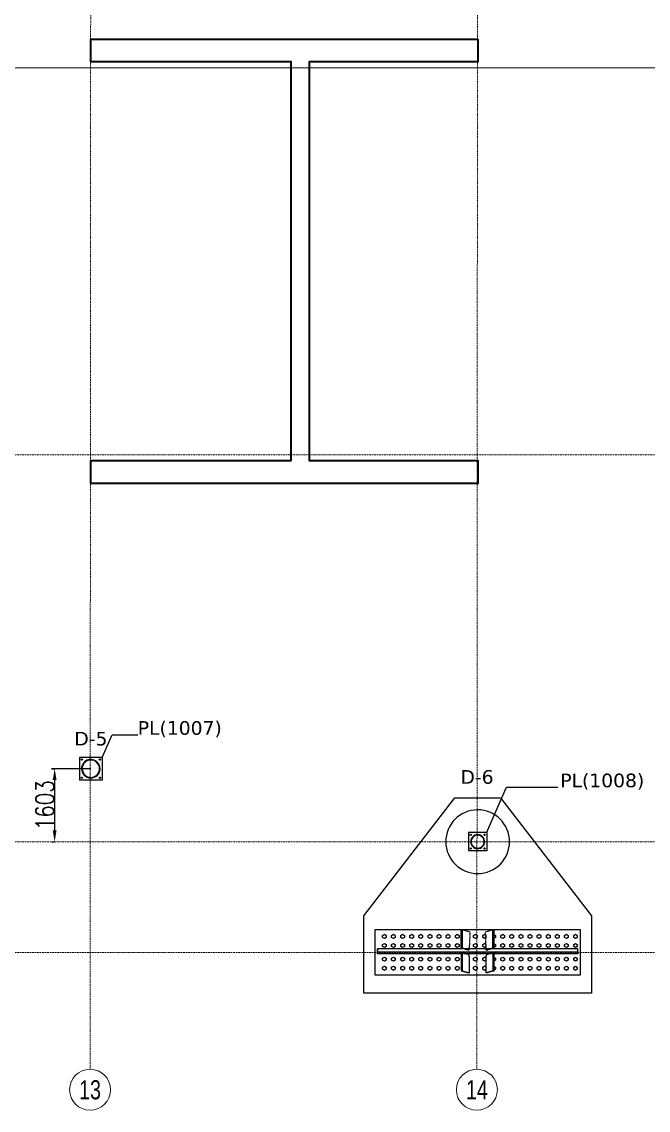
# Model space of a CAD drawing. Header units: millimetres. Extents: x 1541 to 289025, y -12015 to 47026.
# Drawn here: x 256046 to 269813, y 9007 to 32916 of the extents above; entities that cross this region are included whole.
import ezdxf
from ezdxf.enums import TextEntityAlignment as Align

# ---------------------------------------------------------------- set-up
doc = ezdxf.new("R2010")
doc.units = ezdxf.units.MM
doc.header["$LTSCALE"] = 0.1
doc.linetypes.add('DXK_LINE_DOT2', pattern=[3.9198, 1.9599, -1.9599])
doc.linetypes.add('Grid Line', pattern=[3.33375, 1.905, -0.47625, 0.47625, -0.47625])
doc.layers.get('0').update_dxf_attribs({"color": 255})
for name, color, linetype in [('COTAS', 8, 'Continuous'), ('PLATINAS', 5, 'Continuous'), ('TEXTO GENERAL', 3, 'Continuous')]:
    doc.layers.add(name, color=color, linetype=linetype)
for name, color, linetype, lineweight in [('E_EJES', 8, 'Continuous', 9), ('E_EJES-1', 8, 'Grid Line', 9), ('E_MUROS-1', 2, 'Continuous', 35)]:
    doc.layers.add(name, color=color, linetype=linetype, lineweight=lineweight)
doc.styles.add('CNI_COTAS', font='romans.shx', dxfattribs={"width": 0.8})
doc.styles.add('Swis721 LtCn BT_1', font='swisscl.ttf', dxfattribs={"height": 0.42})
doc.styles.add('TEXTO GENERAL', font='verdana.ttf', dxfattribs={"height": 0.9})
doc.dimstyles.new('1.3', dxfattribs={"dimscale": 0, "dimtxt": 50, "dimasz": 30, "dimexe": 4, "dimexo": 4, "dimgap": 9, "dimtad": 1, "dimdec": 0, "dimzin": 4, "dimdsep": 46, "dimtxsty": 'CNI_COTAS', "dimcen": 0, "dimclrd": 256, "dimclrt": 3, "dimadec": 0, "dimazin": 0, "dimtfac": 1, "dimtdec": 0, "dimtmove": 2, "dimatfit": 0, "dimfxl": 0.05, "dimtolj": 1, "dimtzin": 0, "dimarcsym": 0})
doc.dimstyles.new('1.5', dxfattribs={"dimscale": 0, "dimtxt": 400, "dimasz": 250, "dimexe": 4, "dimexo": 4, "dimgap": 15, "dimtad": 1, "dimdec": 0, "dimzin": 4, "dimdsep": 46, "dimtxsty": 'CNI_COTAS', "dimcen": 0, "dimclrd": 256, "dimclrt": 3, "dimadec": 0, "dimazin": 0, "dimtfac": 1, "dimtdec": 0, "dimtmove": 2, "dimatfit": 0, "dimfxl": 0.05, "dimtolj": 1, "dimtzin": 0, "dimarcsym": 0})

# ---------------------------------------------------------------- blocks, each defined once
blk = doc.blocks.new('Grid - CNI_NOMBRE EJES-372759-_26_00m_LOC COLUMNAS Y MUROS PISO 7')
at = {"layer": 'E_EJES'}
blk.add_circle((0, 0), 0.003, dxfattribs=at)
blk = doc.blocks.new('*D863')
at = {"layer": 'COTAS', "color": 0, "lineweight": -2, "transparency": 16777216}
for p, q in [((256704, 16509), (256773, 16509)), ((256704, 14905), (256773, 14905))]:
    blk.add_line(p, q, dxfattribs=at)
at = {"layer": 'COTAS', "lineweight": -2, "transparency": 16777216}
blk.add_line((256769, 16259), (256769, 15155), dxfattribs=at)
at = {"layer": 'COTAS', "transparency": 16777216}
for points in [[(256727, 16259), (256811, 16259), (256769, 16509)], [(256727, 15155), (256811, 15155), (256769, 14905)]]:
    blk.add_solid(points, dxfattribs=at)
at = {"layer": 'Defpoints', "color": 0, "transparency": 16777216}
for p in [(256700, 16509), (256700, 14905), (256769, 14905)]:
    blk.add_point(p, dxfattribs=at)
at = {"layer": 'COTAS', "color": 3, "transparency": 16777216, "insert": (256554, 15707), "char_height": 400, "attachment_point": 5, "rotation": 90, "style": 'CNI_COTAS'}
blk.add_mtext('\\A1;1603', dxfattribs=at)

msp = doc.modelspace()

# ---------------------------------------------------------------- linework, layer by layer
at = {"color": 2, "linetype": 'Continuous'}
msp.add_line((266064.9, 32035.5), (266064.9, 32535.5), dxfattribs=at)
at = {"color": 7, "linetype": 'Continuous'}
for p, q in [((257349.4, 16708.7), (257357.1, 16722.2)), ((257357.1, 16695.2), (257349.4, 16708.7)), ((257357.1, 16722.2), (257372.7, 16722.2)), ((257372.7, 16695.2), (257357.1, 16695.2)), ((257372.7, 16722.2), (257380.5, 16708.7)), ((257380.5, 16708.7), (257372.7, 16695.2)), ((257749.4, 16708.7), (257757.1, 16722.2)), ((257757.1, 16695.2), (257749.4, 16708.7)), ((257757.1, 16722.2), (257772.7, 16722.2)), ((257772.7, 16695.2), (257757.1, 16695.2)), ((257772.7, 16722.2), (257780.5, 16708.7)), ((257780.5, 16708.7), (257772.7, 16695.2)), ((257349.4, 16308.7), (257357.1, 16322.2)), ((257357.1, 16295.2), (257349.4, 16308.7)), ((257357.1, 16322.2), (257372.7, 16322.2)), ((257372.7, 16295.2), (257357.1, 16295.2)), ((257372.7, 16322.2), (257380.5, 16308.7)), ((257380.5, 16308.7), (257372.7, 16295.2)), ((257749.4, 16308.7), (257757.1, 16322.2)), ((257757.1, 16295.2), (257749.4, 16308.7)), ((257757.1, 16322.2), (257772.7, 16322.2)), ((257772.7, 16295.2), (257757.1, 16295.2)), ((257772.7, 16322.2), (257780.5, 16308.7)), ((257780.5, 16308.7), (257772.7, 16295.2)), ((265899.4, 15055.4), (265907.1, 15068.9)), ((265907.1, 15068.9), (265922.7, 15068.9)), ((265922.7, 15068.9), (265930.5, 15055.4)), ((266199.4, 15055.4), (266207.1, 15068.9)), ((266207.1, 15068.9), (266222.7, 15068.9)), ((266222.7, 15068.9), (266230.5, 15055.4)), ((265907.1, 15041.9), (265899.4, 15055.4)), ((265922.7, 15041.9), (265907.1, 15041.9)), ((265930.5, 15055.4), (265922.7, 15041.9)), ((266207.1, 15041.9), (266199.4, 15055.4)), ((266222.7, 15041.9), (266207.1, 15041.9)), ((266230.5, 15055.4), (266222.7, 15041.9)), ((265899.4, 14755.4), (265907.1, 14768.9)), ((265907.1, 14741.9), (265899.4, 14755.4)), ((265907.1, 14768.9), (265922.7, 14768.9)), ((265922.7, 14741.9), (265907.1, 14741.9)), ((265922.7, 14768.9), (265930.5, 14755.4)), ((265930.5, 14755.4), (265922.7, 14741.9)), ((266199.4, 14755.4), (266207.1, 14768.9)), ((266207.1, 14741.9), (266199.4, 14755.4)), ((266207.1, 14768.9), (266222.7, 14768.9)), ((266222.7, 14741.9), (266207.1, 14741.9)), ((266222.7, 14768.9), (266230.5, 14755.4)), ((266230.5, 14755.4), (266222.7, 14741.9))]:
    msp.add_line(p, q, dxfattribs=at)
at = {"color": 8, "linetype": 'Continuous'}
for p, q in [((263565.1, 13275.4), (265564.9, 15872.4)), ((265564.9, 15872.4), (266564.9, 15872.4)), ((266564.9, 15872.4), (268564.7, 13275.4)), ((263565.1, 11575.4), (263565.1, 13275.4)), ((268564.7, 13275.4), (268564.7, 11575.4)), ((263814.9, 11975.4), (263814.9, 12975.4)), ((263814.9, 12975.4), (268314.9, 12975.4)), ((265702.9, 12568.4), (265702.9, 12969.9)), ((265702.9, 12969.9), (265729, 12969.3)), ((265880.8, 12923.9), (265729, 12969.3)), ((265729, 12567.7), (265729, 12969.3)), ((266400.8, 12969.3), (266249.1, 12923.9)), ((266400.8, 12969.3), (266427, 12969.9)), ((266400.8, 12567.7), (266400.8, 12969.3)), ((266427, 12568.4), (266427, 12969.9)), ((268314.9, 12975.4), (268314.9, 11975.4)), ((263974.9, 12848.5), (264014.9, 12871.6)), ((263974.9, 12802.3), (263974.9, 12848.5)), ((264014.9, 12779.2), (263974.9, 12802.3)), ((263974.9, 12648.5), (264014.9, 12671.6)), ((264014.9, 12871.6), (264054.9, 12848.5)), ((264054.9, 12802.3), (264014.9, 12779.2)), ((264014.9, 12671.6), (264054.9, 12648.5)), ((264054.9, 12848.5), (264054.9, 12802.3)), ((264174.9, 12848.5), (264214.9, 12871.6)), ((264174.9, 12802.3), (264174.9, 12848.5)), ((264214.9, 12779.2), (264174.9, 12802.3)), ((264174.9, 12648.5), (264214.9, 12671.6)), ((264214.9, 12871.6), (264254.9, 12848.5)), ((264254.9, 12802.3), (264214.9, 12779.2)), ((264214.9, 12671.6), (264254.9, 12648.5)), ((264254.9, 12848.5), (264254.9, 12802.3)), ((264374.9, 12848.5), (264414.9, 12871.6)), ((264374.9, 12802.3), (264374.9, 12848.5)), ((264414.9, 12779.2), (264374.9, 12802.3)), ((264374.9, 12648.5), (264414.9, 12671.6)), ((264414.9, 12871.6), (264454.9, 12848.5)), ((264454.9, 12802.3), (264414.9, 12779.2)), ((264414.9, 12671.6), (264454.9, 12648.5)), ((264454.9, 12848.5), (264454.9, 12802.3)), ((264574.9, 12848.5), (264614.9, 12871.6)), ((264574.9, 12802.3), (264574.9, 12848.5)), ((264614.9, 12779.2), (264574.9, 12802.3)), ((264574.9, 12648.5), (264614.9, 12671.6)), ((264614.9, 12871.6), (264654.9, 12848.5)), ((264654.9, 12802.3), (264614.9, 12779.2)), ((264614.9, 12671.6), (264654.9, 12648.5)), ((264654.9, 12848.5), (264654.9, 12802.3)), ((264774.9, 12848.5), (264814.9, 12871.6)), ((264774.9, 12802.3), (264774.9, 12848.5)), ((264814.9, 12779.2), (264774.9, 12802.3)), ((264774.9, 12648.5), (264814.9, 12671.6)), ((264814.9, 12871.6), (264854.9, 12848.5)), ((264854.9, 12802.3), (264814.9, 12779.2)), ((264814.9, 12671.6), (264854.9, 12648.5)), ((264854.9, 12848.5), (264854.9, 12802.3)), ((264974.9, 12848.5), (265014.9, 12871.6)), ((264974.9, 12802.3), (264974.9, 12848.5)), ((265014.9, 12779.2), (264974.9, 12802.3)), ((264974.9, 12648.5), (265014.9, 12671.6)), ((265014.9, 12871.6), (265054.9, 12848.5)), ((265054.9, 12802.3), (265014.9, 12779.2)), ((265014.9, 12671.6), (265054.9, 12648.5)), ((265054.9, 12848.5), (265054.9, 12802.3)), ((265174.9, 12848.5), (265214.9, 12871.6)), ((265174.9, 12802.3), (265174.9, 12848.5)), ((265214.9, 12779.2), (265174.9, 12802.3)), ((265174.9, 12648.5), (265214.9, 12671.6)), ((265214.9, 12871.6), (265254.9, 12848.5)), ((265254.9, 12802.3), (265214.9, 12779.2)), ((265214.9, 12671.6), (265254.9, 12648.5)), ((265254.9, 12848.5), (265254.9, 12802.3)), ((265374.9, 12848.5), (265414.9, 12871.6)), ((265374.9, 12802.3), (265374.9, 12848.5)), ((265414.9, 12779.2), (265374.9, 12802.3)), ((265374.9, 12648.5), (265414.9, 12671.6)), ((265414.9, 12871.6), (265454.9, 12848.5)), ((265454.9, 12802.3), (265414.9, 12779.2)), ((265414.9, 12671.6), (265454.9, 12648.5)), ((265454.9, 12848.5), (265454.9, 12802.3)), ((265574.9, 12848.5), (265614.9, 12871.6)), ((265574.9, 12802.3), (265574.9, 12848.5)), ((265614.9, 12779.2), (265574.9, 12802.3)), ((265574.9, 12648.5), (265614.9, 12671.6)), ((265614.9, 12871.6), (265654.9, 12848.5)), ((265654.9, 12802.3), (265614.9, 12779.2)), ((265614.9, 12671.6), (265654.9, 12648.5)), ((265654.9, 12848.5), (265654.9, 12802.3)), ((265974.9, 12848.5), (266014.9, 12871.6)), ((265974.9, 12802.3), (265974.9, 12848.5)), ((266014.9, 12779.2), (265974.9, 12802.3)), ((265974.9, 12648.5), (266014.9, 12671.6)), ((266014.9, 12871.6), (266054.9, 12848.5)), ((266054.9, 12802.3), (266014.9, 12779.2)), ((266014.9, 12671.6), (266054.9, 12648.5)), ((266054.9, 12848.5), (266054.9, 12802.3)), ((266174.9, 12848.5), (266214.9, 12871.6)), ((266174.9, 12802.3), (266174.9, 12848.5)), ((266214.9, 12779.2), (266174.9, 12802.3)), ((266174.9, 12648.5), (266214.9, 12671.6)), ((266254.9, 12848.5), (266214.9, 12871.6)), ((266254.9, 12802.3), (266214.9, 12779.2)), ((266254.9, 12648.5), (266214.9, 12671.6)), ((266254.9, 12802.3), (266254.9, 12848.5)), ((266427, 12864.6), (266454.9, 12848.5)), ((266454.9, 12802.3), (266427, 12786.1)), ((266454.9, 12848.5), (266454.9, 12802.3)), ((266574.9, 12848.5), (266614.9, 12871.6)), ((266574.9, 12802.3), (266574.9, 12848.5)), ((266614.9, 12779.2), (266574.9, 12802.3)), ((266574.9, 12648.5), (266614.9, 12671.6)), ((266614.9, 12871.6), (266654.9, 12848.5)), ((266654.9, 12802.3), (266614.9, 12779.2)), ((266614.9, 12671.6), (266654.9, 12648.5)), ((266654.9, 12848.5), (266654.9, 12802.3)), ((266774.9, 12848.5), (266814.9, 12871.6)), ((266774.9, 12802.3), (266774.9, 12848.5)), ((266814.9, 12779.2), (266774.9, 12802.3)), ((266774.9, 12648.5), (266814.9, 12671.6)), ((266814.9, 12871.6), (266854.9, 12848.5)), ((266854.9, 12802.3), (266814.9, 12779.2)), ((266814.9, 12671.6), (266854.9, 12648.5)), ((266854.9, 12848.5), (266854.9, 12802.3)), ((266974.9, 12848.5), (267014.9, 12871.6)), ((266974.9, 12802.3), (266974.9, 12848.5)), ((267014.9, 12779.2), (266974.9, 12802.3)), ((266974.9, 12648.5), (267014.9, 12671.6)), ((267014.9, 12871.6), (267054.9, 12848.5)), ((267054.9, 12802.3), (267014.9, 12779.2)), ((267014.9, 12671.6), (267054.9, 12648.5)), ((267054.9, 12848.5), (267054.9, 12802.3)), ((267174.9, 12848.5), (267214.9, 12871.6)), ((267174.9, 12802.3), (267174.9, 12848.5)), ((267214.9, 12779.2), (267174.9, 12802.3)), ((267174.9, 12648.5), (267214.9, 12671.6)), ((267214.9, 12871.6), (267254.9, 12848.5)), ((267254.9, 12802.3), (267214.9, 12779.2)), ((267214.9, 12671.6), (267254.9, 12648.5)), ((267254.9, 12848.5), (267254.9, 12802.3)), ((267374.9, 12848.5), (267414.9, 12871.6)), ((267374.9, 12802.3), (267374.9, 12848.5)), ((267414.9, 12779.2), (267374.9, 12802.3)), ((267374.9, 12648.5), (267414.9, 12671.6)), ((267414.9, 12871.6), (267454.9, 12848.5)), ((267454.9, 12802.3), (267414.9, 12779.2)), ((267414.9, 12671.6), (267454.9, 12648.5)), ((267454.9, 12848.5), (267454.9, 12802.3)), ((267574.9, 12848.5), (267614.9, 12871.6)), ((267574.9, 12802.3), (267574.9, 12848.5)), ((267614.9, 12779.2), (267574.9, 12802.3)), ((267574.9, 12648.5), (267614.9, 12671.6)), ((267614.9, 12871.6), (267654.9, 12848.5)), ((267654.9, 12802.3), (267614.9, 12779.2)), ((267614.9, 12671.6), (267654.9, 12648.5)), ((267654.9, 12848.5), (267654.9, 12802.3)), ((267774.9, 12848.5), (267814.9, 12871.6)), ((267774.9, 12802.3), (267774.9, 12848.5)), ((267814.9, 12779.2), (267774.9, 12802.3)), ((267774.9, 12648.5), (267814.9, 12671.6)), ((267814.9, 12871.6), (267854.9, 12848.5)), ((267854.9, 12802.3), (267814.9, 12779.2)), ((267814.9, 12671.6), (267854.9, 12648.5)), ((267854.9, 12848.5), (267854.9, 12802.3)), ((267974.9, 12848.5), (268014.9, 12871.6)), ((267974.9, 12802.3), (267974.9, 12848.5)), ((268014.9, 12779.2), (267974.9, 12802.3)), ((267974.9, 12648.5), (268014.9, 12671.6)), ((268014.9, 12871.6), (268054.9, 12848.5)), ((268054.9, 12802.3), (268014.9, 12779.2)), ((268014.9, 12671.6), (268054.9, 12648.5)), ((268054.9, 12848.5), (268054.9, 12802.3)), ((268174.9, 12848.5), (268214.9, 12871.6)), ((268174.9, 12802.3), (268174.9, 12848.5)), ((268214.9, 12779.2), (268174.9, 12802.3)), ((268174.9, 12648.5), (268214.9, 12671.6)), ((268214.9, 12871.6), (268254.9, 12848.5)), ((268254.9, 12802.3), (268214.9, 12779.2)), ((268214.9, 12671.6), (268254.9, 12648.5)), ((268254.9, 12848.5), (268254.9, 12802.3)), ((263864.9, 12550.5), (263867.3, 12550.9)), ((263867.3, 12550.9), (263864.9, 12497)), ((263864.9, 12497), (263864.9, 12550.5)), ((263864.9, 12497), (263864.9, 12486.7)), ((263864.9, 12443.5), (263864.9, 12486.7)), ((263864.9, 12486.7), (268264.9, 12486.7)), ((265702.9, 12443.5), (263864.9, 12443.5)), ((268262.6, 12550.9), (263867.3, 12550.9)), ((263974.9, 12602.3), (263974.9, 12648.5)), ((264014.9, 12579.2), (263974.9, 12602.3)), ((264054.9, 12602.3), (264014.9, 12579.2)), ((264054.9, 12648.5), (264054.9, 12602.3)), ((264174.9, 12602.3), (264174.9, 12648.5)), ((264214.9, 12579.2), (264174.9, 12602.3)), ((264254.9, 12602.3), (264214.9, 12579.2)), ((264254.9, 12648.5), (264254.9, 12602.3)), ((264374.9, 12602.3), (264374.9, 12648.5)), ((264414.9, 12579.2), (264374.9, 12602.3)), ((264454.9, 12602.3), (264414.9, 12579.2)), ((264454.9, 12648.5), (264454.9, 12602.3)), ((264574.9, 12602.3), (264574.9, 12648.5)), ((264614.9, 12579.2), (264574.9, 12602.3)), ((264654.9, 12602.3), (264614.9, 12579.2)), ((264654.9, 12648.5), (264654.9, 12602.3)), ((264774.9, 12602.3), (264774.9, 12648.5)), ((264814.9, 12579.2), (264774.9, 12602.3)), ((264854.9, 12602.3), (264814.9, 12579.2)), ((264854.9, 12648.5), (264854.9, 12602.3)), ((264974.9, 12602.3), (264974.9, 12648.5)), ((265014.9, 12579.2), (264974.9, 12602.3)), ((265054.9, 12602.3), (265014.9, 12579.2)), ((265054.9, 12648.5), (265054.9, 12602.3)), ((265174.9, 12602.3), (265174.9, 12648.5)), ((265214.9, 12579.2), (265174.9, 12602.3)), ((265254.9, 12602.3), (265214.9, 12579.2)), ((265254.9, 12648.5), (265254.9, 12602.3)), ((265374.9, 12602.3), (265374.9, 12648.5)), ((265414.9, 12579.2), (265374.9, 12602.3)), ((265454.9, 12602.3), (265414.9, 12579.2)), ((265454.9, 12648.5), (265454.9, 12602.3)), ((265574.9, 12602.3), (265574.9, 12648.5)), ((265614.9, 12579.2), (265574.9, 12602.3)), ((265654.9, 12602.3), (265614.9, 12579.2)), ((265654.9, 12648.5), (265654.9, 12602.3)), ((265702.9, 12471), (265702.8, 12070.5)), ((265761.5, 12550.9), (265702.9, 12568.4)), ((265702.9, 12568.4), (265729, 12567.7)), ((265729, 12470.3), (265702.9, 12471)), ((265728.9, 12069.9), (265729, 12470.3)), ((265785.4, 12550.9), (265729, 12567.7)), ((265729, 12470.3), (265866.1, 12430.1)), ((266309.5, 12443.5), (265820.4, 12443.5)), ((265880.8, 12608.6), (265878.1, 12550.9)), ((265974.9, 12602.3), (265974.9, 12648.5)), ((266014.9, 12579.2), (265974.9, 12602.3)), ((266054.9, 12602.3), (266014.9, 12579.2)), ((266054.9, 12648.5), (266054.9, 12602.3)), ((266174.9, 12602.3), (266174.9, 12648.5)), ((266214.9, 12579.2), (266174.9, 12602.3)), ((266254.9, 12602.3), (266214.9, 12579.2)), ((266251.8, 12550.9), (266249.1, 12608.6)), ((266254.9, 12602.3), (266254.9, 12648.5)), ((266263.8, 12430.1), (266400.9, 12470.3)), ((266400.8, 12567.7), (266344.5, 12550.9)), ((266427, 12568.4), (266368.4, 12550.9)), ((266400.8, 12567.7), (266427, 12568.4)), ((266427, 12471), (266400.9, 12470.3)), ((266400.9, 12470.3), (266401, 12069.9)), ((266427, 12664.6), (266454.9, 12648.5)), ((266454.9, 12602.3), (266427, 12586.1)), ((266427.1, 12070.5), (266427, 12471)), ((268264.9, 12443.5), (266427, 12443.5)), ((266454.9, 12648.5), (266454.9, 12602.3)), ((266574.9, 12602.3), (266574.9, 12648.5)), ((266614.9, 12579.2), (266574.9, 12602.3)), ((266654.9, 12602.3), (266614.9, 12579.2)), ((266654.9, 12648.5), (266654.9, 12602.3)), ((266774.9, 12602.3), (266774.9, 12648.5)), ((266814.9, 12579.2), (266774.9, 12602.3)), ((266854.9, 12602.3), (266814.9, 12579.2)), ((266854.9, 12648.5), (266854.9, 12602.3)), ((266974.9, 12602.3), (266974.9, 12648.5)), ((267014.9, 12579.2), (266974.9, 12602.3)), ((267054.9, 12602.3), (267014.9, 12579.2)), ((267054.9, 12648.5), (267054.9, 12602.3)), ((267174.9, 12602.3), (267174.9, 12648.5)), ((267214.9, 12579.2), (267174.9, 12602.3)), ((267254.9, 12602.3), (267214.9, 12579.2)), ((267254.9, 12648.5), (267254.9, 12602.3)), ((267374.9, 12602.3), (267374.9, 12648.5)), ((267414.9, 12579.2), (267374.9, 12602.3)), ((267454.9, 12602.3), (267414.9, 12579.2)), ((267454.9, 12648.5), (267454.9, 12602.3)), ((267574.9, 12602.3), (267574.9, 12648.5)), ((267614.9, 12579.2), (267574.9, 12602.3)), ((267654.9, 12602.3), (267614.9, 12579.2)), ((267654.9, 12648.5), (267654.9, 12602.3)), ((267774.9, 12602.3), (267774.9, 12648.5)), ((267814.9, 12579.2), (267774.9, 12602.3)), ((267854.9, 12602.3), (267814.9, 12579.2)), ((267854.9, 12648.5), (267854.9, 12602.3)), ((267974.9, 12602.3), (267974.9, 12648.5)), ((268014.9, 12579.2), (267974.9, 12602.3)), ((268054.9, 12602.3), (268014.9, 12579.2)), ((268054.9, 12648.5), (268054.9, 12602.3)), ((268174.9, 12602.3), (268174.9, 12648.5)), ((268214.9, 12579.2), (268174.9, 12602.3)), ((268254.9, 12602.3), (268214.9, 12579.2)), ((268254.9, 12648.5), (268254.9, 12602.3)), ((268264.9, 12550.5), (268262.6, 12550.9)), ((268264.9, 12497), (268262.6, 12550.9)), ((268264.9, 12497), (268264.9, 12550.5)), ((268264.9, 12486.7), (268264.9, 12497)), ((268264.9, 12486.7), (268264.9, 12443.5)), ((263974.9, 12348.5), (264014.9, 12371.6)), ((263974.9, 12302.3), (263974.9, 12348.5)), ((264014.9, 12279.2), (263974.9, 12302.3)), ((264014.9, 12371.6), (264054.9, 12348.5)), ((264054.9, 12302.3), (264014.9, 12279.2)), ((264054.9, 12348.5), (264054.9, 12302.3)), ((264174.9, 12348.5), (264214.9, 12371.6)), ((264174.9, 12302.3), (264174.9, 12348.5)), ((264214.9, 12279.2), (264174.9, 12302.3)), ((264214.9, 12371.6), (264254.9, 12348.5)), ((264254.9, 12302.3), (264214.9, 12279.2)), ((264254.9, 12348.5), (264254.9, 12302.3)), ((264374.9, 12348.5), (264414.9, 12371.6)), ((264374.9, 12302.3), (264374.9, 12348.5)), ((264414.9, 12279.2), (264374.9, 12302.3)), ((264414.9, 12371.6), (264454.9, 12348.5)), ((264454.9, 12302.3), (264414.9, 12279.2)), ((264454.9, 12348.5), (264454.9, 12302.3)), ((264574.9, 12348.5), (264614.9, 12371.6)), ((264574.9, 12302.3), (264574.9, 12348.5)), ((264614.9, 12279.2), (264574.9, 12302.3)), ((264614.9, 12371.6), (264654.9, 12348.5)), ((264654.9, 12302.3), (264614.9, 12279.2)), ((264654.9, 12348.5), (264654.9, 12302.3)), ((264774.9, 12348.5), (264814.9, 12371.6)), ((264774.9, 12302.3), (264774.9, 12348.5)), ((264814.9, 12279.2), (264774.9, 12302.3)), ((264814.9, 12371.6), (264854.9, 12348.5)), ((264854.9, 12302.3), (264814.9, 12279.2)), ((264854.9, 12348.5), (264854.9, 12302.3)), ((264974.9, 12348.5), (265014.9, 12371.6)), ((264974.9, 12302.3), (264974.9, 12348.5)), ((265014.9, 12279.2), (264974.9, 12302.3)), ((265014.9, 12371.6), (265054.9, 12348.5)), ((265054.9, 12302.3), (265014.9, 12279.2)), ((265054.9, 12348.5), (265054.9, 12302.3)), ((265174.9, 12348.5), (265214.9, 12371.6)), ((265174.9, 12302.3), (265174.9, 12348.5)), ((265214.9, 12279.2), (265174.9, 12302.3)), ((265214.9, 12371.6), (265254.9, 12348.5)), ((265254.9, 12302.3), (265214.9, 12279.2)), ((265254.9, 12348.5), (265254.9, 12302.3)), ((265374.9, 12348.5), (265414.9, 12371.6)), ((265374.9, 12302.3), (265374.9, 12348.5)), ((265414.9, 12279.2), (265374.9, 12302.3)), ((265414.9, 12371.6), (265454.9, 12348.5)), ((265454.9, 12302.3), (265414.9, 12279.2)), ((265454.9, 12348.5), (265454.9, 12302.3)), ((265574.9, 12348.5), (265614.9, 12371.6)), ((265574.9, 12302.3), (265574.9, 12348.5)), ((265614.9, 12279.2), (265574.9, 12302.3)), ((265614.9, 12371.6), (265654.9, 12348.5)), ((265654.9, 12302.3), (265614.9, 12279.2)), ((265654.9, 12348.5), (265654.9, 12302.3)), ((265866.1, 12430.1), (265877.5, 12386.7)), ((265877.5, 12386.7), (265876.8, 12026.7)), ((265974.9, 12348.5), (266014.9, 12371.6)), ((265974.9, 12302.3), (265974.9, 12348.5)), ((266014.9, 12279.2), (265974.9, 12302.3)), ((266014.9, 12371.6), (266054.9, 12348.5)), ((266054.9, 12302.3), (266014.9, 12279.2)), ((266054.9, 12348.5), (266054.9, 12302.3)), ((266174.9, 12348.5), (266214.9, 12371.6)), ((266174.9, 12302.3), (266174.9, 12348.5)), ((266214.9, 12279.2), (266174.9, 12302.3)), ((266254.9, 12348.5), (266214.9, 12371.6)), ((266254.9, 12302.3), (266214.9, 12279.2)), ((266252.3, 12386.7), (266263.8, 12430.1)), ((266253.1, 12026.7), (266252.3, 12386.7)), ((266254.9, 12302.3), (266254.9, 12348.5)), ((266427, 12364.6), (266454.9, 12348.5)), ((266454.9, 12302.3), (266427, 12286.2)), ((266454.9, 12348.5), (266454.9, 12302.3)), ((266574.9, 12348.5), (266614.9, 12371.6)), ((266574.9, 12302.3), (266574.9, 12348.5)), ((266614.9, 12279.2), (266574.9, 12302.3)), ((266614.9, 12371.6), (266654.9, 12348.5)), ((266654.9, 12302.3), (266614.9, 12279.2)), ((266654.9, 12348.5), (266654.9, 12302.3)), ((266774.9, 12348.5), (266814.9, 12371.6)), ((266774.9, 12302.3), (266774.9, 12348.5)), ((266814.9, 12279.2), (266774.9, 12302.3)), ((266814.9, 12371.6), (266854.9, 12348.5)), ((266854.9, 12302.3), (266814.9, 12279.2)), ((266854.9, 12348.5), (266854.9, 12302.3)), ((266974.9, 12348.5), (267014.9, 12371.6)), ((266974.9, 12302.3), (266974.9, 12348.5)), ((267014.9, 12279.2), (266974.9, 12302.3)), ((267014.9, 12371.6), (267054.9, 12348.5)), ((267054.9, 12302.3), (267014.9, 12279.2)), ((267054.9, 12348.5), (267054.9, 12302.3)), ((267174.9, 12348.5), (267214.9, 12371.6)), ((267174.9, 12302.3), (267174.9, 12348.5)), ((267214.9, 12279.2), (267174.9, 12302.3)), ((267214.9, 12371.6), (267254.9, 12348.5)), ((267254.9, 12302.3), (267214.9, 12279.2)), ((267254.9, 12348.5), (267254.9, 12302.3)), ((267374.9, 12348.5), (267414.9, 12371.6)), ((267374.9, 12302.3), (267374.9, 12348.5)), ((267414.9, 12279.2), (267374.9, 12302.3)), ((267414.9, 12371.6), (267454.9, 12348.5)), ((267454.9, 12302.3), (267414.9, 12279.2)), ((267454.9, 12348.5), (267454.9, 12302.3)), ((267574.9, 12348.5), (267614.9, 12371.6)), ((267574.9, 12302.3), (267574.9, 12348.5)), ((267614.9, 12279.2), (267574.9, 12302.3)), ((267614.9, 12371.6), (267654.9, 12348.5)), ((267654.9, 12302.3), (267614.9, 12279.2)), ((267654.9, 12348.5), (267654.9, 12302.3)), ((267774.9, 12348.5), (267814.9, 12371.6)), ((267774.9, 12302.3), (267774.9, 12348.5)), ((267814.9, 12279.2), (267774.9, 12302.3)), ((267814.9, 12371.6), (267854.9, 12348.5)), ((267854.9, 12302.3), (267814.9, 12279.2)), ((267854.9, 12348.5), (267854.9, 12302.3)), ((267974.9, 12348.5), (268014.9, 12371.6)), ((267974.9, 12302.3), (267974.9, 12348.5)), ((268014.9, 12279.2), (267974.9, 12302.3)), ((268014.9, 12371.6), (268054.9, 12348.5)), ((268054.9, 12302.3), (268014.9, 12279.2)), ((268054.9, 12348.5), (268054.9, 12302.3)), ((268174.9, 12348.5), (268214.9, 12371.6)), ((268174.9, 12302.3), (268174.9, 12348.5)), ((268214.9, 12279.2), (268174.9, 12302.3)), ((268214.9, 12371.6), (268254.9, 12348.5)), ((268254.9, 12302.3), (268214.9, 12279.2)), ((268254.9, 12348.5), (268254.9, 12302.3)), ((268314.9, 11975.4), (263814.9, 11975.4)), ((263974.9, 12148.5), (264014.9, 12171.6)), ((263974.9, 12102.3), (263974.9, 12148.5)), ((264014.9, 12079.2), (263974.9, 12102.3)), ((264014.9, 12171.6), (264054.9, 12148.5)), ((264054.9, 12102.3), (264014.9, 12079.2)), ((264054.9, 12148.5), (264054.9, 12102.3)), ((264174.9, 12148.5), (264214.9, 12171.6)), ((264174.9, 12102.3), (264174.9, 12148.5)), ((264214.9, 12079.2), (264174.9, 12102.3)), ((264214.9, 12171.6), (264254.9, 12148.5)), ((264254.9, 12102.3), (264214.9, 12079.2)), ((264254.9, 12148.5), (264254.9, 12102.3)), ((264374.9, 12148.5), (264414.9, 12171.6)), ((264374.9, 12102.3), (264374.9, 12148.5)), ((264414.9, 12079.2), (264374.9, 12102.3)), ((264414.9, 12171.6), (264454.9, 12148.5)), ((264454.9, 12102.3), (264414.9, 12079.2)), ((264454.9, 12148.5), (264454.9, 12102.3)), ((264574.9, 12148.5), (264614.9, 12171.6)), ((264574.9, 12102.3), (264574.9, 12148.5)), ((264614.9, 12079.2), (264574.9, 12102.3)), ((264614.9, 12171.6), (264654.9, 12148.5)), ((264654.9, 12102.3), (264614.9, 12079.2)), ((264654.9, 12148.5), (264654.9, 12102.3)), ((264774.9, 12148.5), (264814.9, 12171.6)), ((264774.9, 12102.3), (264774.9, 12148.5)), ((264814.9, 12079.2), (264774.9, 12102.3)), ((264814.9, 12171.6), (264854.9, 12148.5)), ((264854.9, 12102.3), (264814.9, 12079.2)), ((264854.9, 12148.5), (264854.9, 12102.3)), ((264974.9, 12148.5), (265014.9, 12171.6)), ((264974.9, 12102.3), (264974.9, 12148.5)), ((265014.9, 12079.2), (264974.9, 12102.3)), ((265014.9, 12171.6), (265054.9, 12148.5)), ((265054.9, 12102.3), (265014.9, 12079.2)), ((265054.9, 12148.5), (265054.9, 12102.3)), ((265174.9, 12148.5), (265214.9, 12171.6)), ((265174.9, 12102.3), (265174.9, 12148.5)), ((265214.9, 12079.2), (265174.9, 12102.3)), ((265214.9, 12171.6), (265254.9, 12148.5)), ((265254.9, 12102.3), (265214.9, 12079.2)), ((265254.9, 12148.5), (265254.9, 12102.3)), ((265374.9, 12148.5), (265414.9, 12171.6)), ((265374.9, 12102.3), (265374.9, 12148.5)), ((265414.9, 12079.2), (265374.9, 12102.3)), ((265414.9, 12171.6), (265454.9, 12148.5)), ((265454.9, 12102.3), (265414.9, 12079.2)), ((265454.9, 12148.5), (265454.9, 12102.3)), ((265574.9, 12148.5), (265614.9, 12171.6)), ((265574.9, 12102.3), (265574.9, 12148.5)), ((265614.9, 12079.2), (265574.9, 12102.3)), ((265614.9, 12171.6), (265654.9, 12148.5)), ((265654.9, 12102.3), (265614.9, 12079.2)), ((265654.9, 12148.5), (265654.9, 12102.3)), ((265702.8, 12070.5), (265852.9, 12026.7)), ((265702.8, 12070.5), (265728.9, 12069.9)), ((265728.9, 12069.9), (265876.8, 12026.7)), ((265876.8, 12026.7), (265852.9, 12026.7)), ((265974.9, 12148.5), (266014.9, 12171.6)), ((265974.9, 12102.3), (265974.9, 12148.5)), ((266014.9, 12079.2), (265974.9, 12102.3)), ((266014.9, 12171.6), (266054.9, 12148.5)), ((266054.9, 12102.3), (266014.9, 12079.2)), ((266054.9, 12148.5), (266054.9, 12102.3)), ((266174.9, 12148.5), (266214.9, 12171.6)), ((266174.9, 12102.3), (266174.9, 12148.5)), ((266214.9, 12079.2), (266174.9, 12102.3)), ((266254.9, 12148.5), (266214.9, 12171.6)), ((266254.9, 12102.3), (266214.9, 12079.2)), ((266401, 12069.9), (266253.1, 12026.7)), ((266277, 12026.7), (266253.1, 12026.7)), ((266254.9, 12102.3), (266254.9, 12148.5)), ((266427.1, 12070.5), (266277, 12026.7)), ((266401, 12069.9), (266427.1, 12070.5)), ((266427.1, 12164.6), (266454.9, 12148.5)), ((266454.9, 12102.3), (266427.1, 12086.2)), ((266454.9, 12148.5), (266454.9, 12102.3)), ((266574.9, 12148.5), (266614.9, 12171.6)), ((266574.9, 12102.3), (266574.9, 12148.5)), ((266614.9, 12079.2), (266574.9, 12102.3)), ((266614.9, 12171.6), (266654.9, 12148.5)), ((266654.9, 12102.3), (266614.9, 12079.2)), ((266654.9, 12148.5), (266654.9, 12102.3)), ((266774.9, 12148.5), (266814.9, 12171.6)), ((266774.9, 12102.3), (266774.9, 12148.5)), ((266814.9, 12079.2), (266774.9, 12102.3)), ((266814.9, 12171.6), (266854.9, 12148.5)), ((266854.9, 12102.3), (266814.9, 12079.2)), ((266854.9, 12148.5), (266854.9, 12102.3)), ((266974.9, 12148.5), (267014.9, 12171.6)), ((266974.9, 12102.3), (266974.9, 12148.5)), ((267014.9, 12079.2), (266974.9, 12102.3)), ((267014.9, 12171.6), (267054.9, 12148.5)), ((267054.9, 12102.3), (267014.9, 12079.2)), ((267054.9, 12148.5), (267054.9, 12102.3)), ((267174.9, 12148.5), (267214.9, 12171.6)), ((267174.9, 12102.3), (267174.9, 12148.5)), ((267214.9, 12079.2), (267174.9, 12102.3)), ((267214.9, 12171.6), (267254.9, 12148.5)), ((267254.9, 12102.3), (267214.9, 12079.2)), ((267254.9, 12148.5), (267254.9, 12102.3)), ((267374.9, 12148.5), (267414.9, 12171.6)), ((267374.9, 12102.3), (267374.9, 12148.5)), ((267414.9, 12079.2), (267374.9, 12102.3)), ((267414.9, 12171.6), (267454.9, 12148.5)), ((267454.9, 12102.3), (267414.9, 12079.2)), ((267454.9, 12148.5), (267454.9, 12102.3)), ((267574.9, 12148.5), (267614.9, 12171.6)), ((267574.9, 12102.3), (267574.9, 12148.5)), ((267614.9, 12079.2), (267574.9, 12102.3)), ((267614.9, 12171.6), (267654.9, 12148.5)), ((267654.9, 12102.3), (267614.9, 12079.2)), ((267654.9, 12148.5), (267654.9, 12102.3)), ((267774.9, 12148.5), (267814.9, 12171.6)), ((267774.9, 12102.3), (267774.9, 12148.5)), ((267814.9, 12079.2), (267774.9, 12102.3)), ((267814.9, 12171.6), (267854.9, 12148.5)), ((267854.9, 12102.3), (267814.9, 12079.2)), ((267854.9, 12148.5), (267854.9, 12102.3)), ((267974.9, 12148.5), (268014.9, 12171.6)), ((267974.9, 12102.3), (267974.9, 12148.5)), ((268014.9, 12079.2), (267974.9, 12102.3)), ((268014.9, 12171.6), (268054.9, 12148.5)), ((268054.9, 12102.3), (268014.9, 12079.2)), ((268054.9, 12148.5), (268054.9, 12102.3)), ((268174.9, 12148.5), (268214.9, 12171.6)), ((268174.9, 12102.3), (268174.9, 12148.5)), ((268214.9, 12079.2), (268174.9, 12102.3)), ((268214.9, 12171.6), (268254.9, 12148.5)), ((268254.9, 12102.3), (268214.9, 12079.2)), ((268254.9, 12148.5), (268254.9, 12102.3)), ((268564.7, 11575.4), (263565.1, 11575.4))]:
    msp.add_line(p, q, dxfattribs=at)
at = {"color": 8, "linetype": 'DXK_LINE_DOT2'}
for p, q in [((263814.9, 11975.4), (263814.9, 12975.4)), ((263814.9, 12975.4), (268314.9, 12975.4)), ((265895.1, 12919.6), (265880.8, 12923.9)), ((265895.1, 12919.6), (265880.8, 12608.6)), ((266249.1, 12923.9), (266234.8, 12919.6)), ((266249.1, 12608.6), (266234.8, 12919.6)), ((268314.9, 12975.4), (268314.9, 11975.4)), ((265820.4, 12443.5), (265702.9, 12443.5)), ((265852.9, 12523.6), (265761.5, 12550.9)), ((265876.9, 12523.6), (265785.4, 12550.9)), ((265876.9, 12523.6), (265852.9, 12523.6)), ((265878.1, 12550.9), (265876.9, 12523.6)), ((266253, 12523.6), (266251.8, 12550.9)), ((266344.5, 12550.9), (266253, 12523.6)), ((266253, 12523.6), (266277, 12523.6)), ((266368.4, 12550.9), (266277, 12523.6)), ((266427, 12443.5), (266309.5, 12443.5)), ((268314.9, 11975.4), (263814.9, 11975.4))]:
    msp.add_line(p, q, dxfattribs=at)
at = {"color": 2, "linetype": 'Continuous'}
for centre, radius, start, end in [((257564.9, 16508.7), 203, 10, 190), ((257564.9, 16508.7), 203, 190, 10), ((257564.9, 16508.7), 191, 170, 350), ((257564.9, 16508.7), 191, 350, 170), ((266064.9, 14905.4), 152.5, 11.25, 191.25), ((266064.9, 14905.4), 152.5, 191.25, 11.25), ((266064.9, 14905.4), 142.5, 168.75, 348.75), ((266064.9, 14905.4), 142.5, 348.75, 168.75)]:
    msp.add_arc(centre, radius, start, end, dxfattribs=at)
at = {"color": 8, "linetype": 'Continuous'}
for start, end in [(6, 186), (186, 6)]:
    msp.add_arc((266064.9, 14905.4), 700, start, end, dxfattribs=at)
at = {"layer": 'COTAS'}
msp.add_line((257564.9, 16508.7), (256699.7, 16508.7), dxfattribs=at)
at = {"layer": 'E_EJES-1'}
for p, q in [((257547.3, 9907.2), (257568.3, 46125.6)), ((266047.3, 9907.2), (266068.3, 46125.6)), ((189723.6, 31905.4), (288125.4, 31905.4)), ((195603.6, 31905.4), (285315.9, 31905.4)), ((189723.6, 23405.4), (288125.4, 23405.4)), ((189723.6, 23405.4), (285315.9, 23405.4)), ((189723.6, 14905.4), (288125.4, 14905.4)), ((189723.6, 12475.4), (288125.4, 12475.4))]:
    msp.add_line(p, q, dxfattribs=at)
at = {"layer": 'E_MUROS-1'}
msp.add_lwpolyline([(266065.1, 32535.6), (266065.1, 32035.6), (262365.2, 32035.6), (262365.2, 23275.6), (266065.2, 23275.6), (266065.2, 22775.6), (257565.2, 22775.6), (257565.2, 23275.6), (261965.2, 23275.6), (261965.2, 32035.6), (257565.1, 32035.6), (257565.1, 32535.6)], close=True, dxfattribs=at)
at = {"layer": 'PLATINAS'}
for p, q in [((257814.9, 16758.7), (257314.9, 16758.7)), ((257314.9, 16758.7), (257314.9, 16258.7)), ((257814.9, 16758.7), (257814.9, 16258.7)), ((257814.9, 16258.7), (257314.9, 16258.7)), ((266264.9, 15105.4), (265864.9, 15105.4)), ((265864.9, 15105.4), (265864.9, 14705.4)), ((266264.9, 15105.4), (266264.9, 14705.4)), ((266264.9, 14705.4), (265864.9, 14705.4))]:
    msp.add_line(p, q, dxfattribs=at)

# ---------------------------------------------------------------- block references
at = {"layer": 'E_EJES', "xscale": 150000.000000001, "yscale": 150000.000000001, "zscale": 150000.000000001}
for p in [(257547.3, 9457.2), (266047.3, 9457.2)]:
    msp.add_blockref('Grid - CNI_NOMBRE EJES-372759-_26_00m_LOC COLUMNAS Y MUROS PISO 7', p, dxfattribs=at)

# ---------------------------------------------------------------- texts
at = {"layer": 'E_EJES', "style": 'Swis721 LtCn BT_1'}
for s, p in [('13', (257547.3, 9457.2)), ('14', (266047.3, 9457.2))]:
    msp.add_text(s, height=420, dxfattribs=at).set_placement(p, align=Align.MIDDLE_CENTER)
at = {"layer": 'TEXTO GENERAL', "color": 3, "style": 'TEXTO GENERAL'}
for s, p in [('PL(1007)', (258596.4, 17253.9)), ('PL(1008)', (267880, 16101.4))]:
    msp.add_text(s, height=300, dxfattribs=at).set_placement(p)
for s, p in [('D-5', (257564.9, 17168.8)), ('D-6', (266050.9, 16328.2))]:
    msp.add_text(s, height=300, dxfattribs=at).set_placement(p, align=Align.MIDDLE_CENTER)

# ---------------------------------------------------------------- dimensions: what is measured, and where the dimension line sits
at = {"layer": 'COTAS'}
dim = msp.add_linear_dim(base=(256768.9, 14905.4), p1=(256699.7, 16508.7), p2=(256699.7, 14905.4), angle=90, dimstyle='1.5', override={"dimscale": 1}, dxfattribs=at)
dim.commit()
dim.dimension.update_dxf_attribs({"geometry": '*D863', "text_midpoint": (256553.9, 15707)})

# ---------------------------------------------------------------- leaders
for points in [[(257814.9, 16758.7), (258031.3, 17253.5), (258596.4, 17253.9)], [(266262.5, 15099.9), (266700.1, 16100.6), (267830.2, 16101.4)]]:
    msp.add_leader(points, dimstyle='1.3', override={"dimscale": 1}, dxfattribs=at)

doc.saveas('drawing.dxf')
